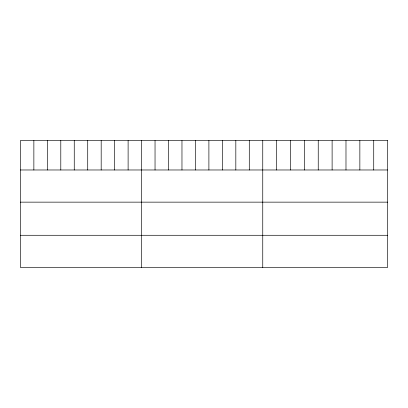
<?xml version="1.0" encoding="UTF-8"?>
<svg xmlns="http://www.w3.org/2000/svg" width="408" height="408" viewBox="0 0 408 408"><rect width="100%" height="100%" fill="white"/><g stroke="black" fill="none" stroke-linecap="round" stroke-linejoin="round"><path stroke-width="0.61" d="M20.4 169.978L387.6 169.978M20.4 202.144L387.6 202.144M20.4 235.283L387.6 235.283M373.728 140.551L373.728 169.978M359.856 140.551L359.856 169.978M345.984 140.551L345.984 169.978M332.112 140.551L332.112 169.978M318.24 140.551L318.24 169.978M304.368 140.551L304.368 169.978M290.496 140.551L290.496 169.978M276.624 140.551L276.624 169.978M262.752 140.551L262.752 267.449M249.288 140.551L249.288 169.978M235.824 140.551L235.824 169.978M222.36 140.551L222.36 169.978M208.896 140.551L208.896 169.978M195.432 140.551L195.432 169.978M181.968 140.551L181.968 169.978M168.504 140.551L168.504 169.978M155.04 140.551L155.04 169.978M141.576 140.551L141.576 267.449M128.112 140.551L128.112 169.978M114.648 140.551L114.648 169.978M101.184 140.551L101.184 169.978M87.72 140.551L87.72 169.978M74.256 140.551L74.256 169.978M60.792 140.551L60.792 169.978M47.328 140.551L47.328 169.978M33.864 140.551L33.864 169.978M387.6 140.551L20.4 140.551L20.4 267.449L387.6 267.449L387.6 140.551"/></g></svg>
